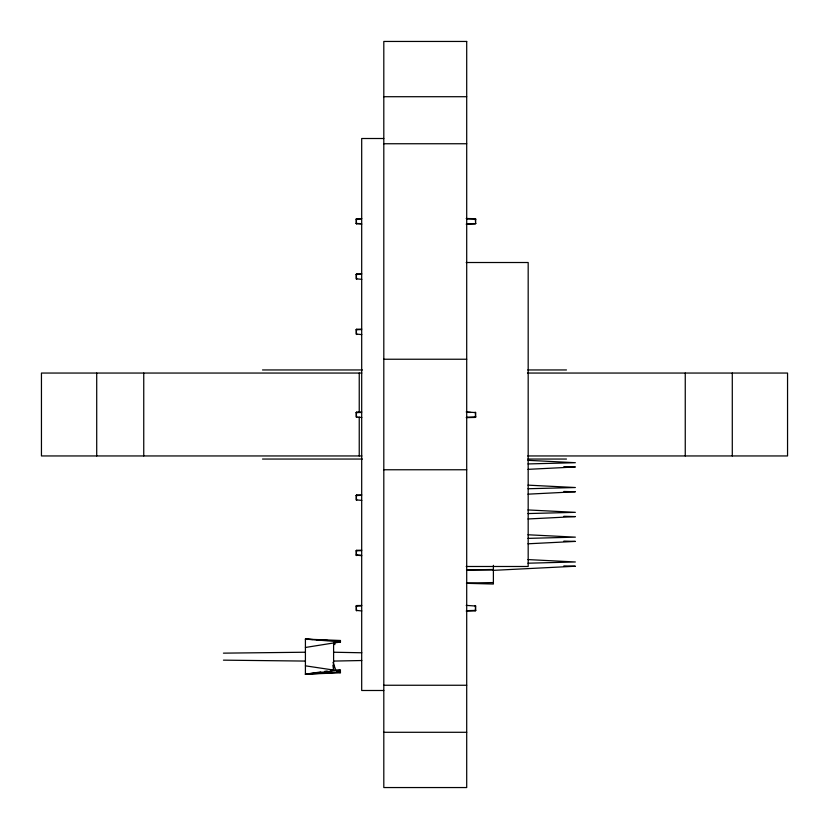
<?xml version="1.0" encoding="UTF-8"?>
<svg xmlns="http://www.w3.org/2000/svg" width="829" height="829" viewBox="0 0 829 829"><rect width="100%" height="100%" fill="white"/><g stroke="black" fill="none" stroke-linecap="round" stroke-linejoin="round"><path stroke-width="1.24" d="M361.786 224.068L356.076 223.519L356.667 218.69L361.786 218.607M361.786 273.881L356.667 273.953L356.076 278.782L361.786 279.342M361.786 329.144L356.667 329.227L356.076 334.046L361.786 334.605M361.786 412.044L356.667 412.127L356.076 416.946L361.786 417.505M361.786 494.944L356.667 495.027L356.076 499.846L361.786 500.405M361.786 555.679L356.076 555.119L356.667 550.29L361.786 550.218M361.786 605.481L356.667 605.553L356.076 610.382L361.786 610.942M475.494 221.581L475.794 219.167L475.204 218.69L466.188 218.504M466.188 417.609L475.204 417.433L475.794 412.604L466.188 411.94M466.188 611.046L475.204 610.869L475.794 606.04L466.188 605.377M356.667 223.996L356.076 219.167L356.667 218.69M356.667 279.259L356.076 274.44L356.667 273.953M475.204 218.69L475.794 223.519L475.204 223.996L466.188 224.182M356.667 334.533L356.076 329.704L356.667 329.227M356.667 417.433L356.076 412.604L356.667 412.127M356.667 500.333L356.076 495.504L356.667 495.027M475.204 417.433L475.794 416.946L475.204 412.127M356.667 555.596L356.076 550.767L356.667 550.29M356.667 610.869L356.076 606.04L356.667 605.553M475.204 610.869L475.794 610.382L475.204 605.553M334.895 644.641L333.6 643.252L340.512 640.485L305.414 639.107L305.414 674.195L340.512 672.816L338.211 671.894M333.6 643.252L340.512 641.18L338.004 641.024M337.061 642.558L340.512 641.864L305.414 639.107L307.973 639.48M305.414 647.47L340.512 641.864M340.512 672.122L305.414 674.195L320.792 671.936M324.636 671.376L327.196 670.993M331.04 670.433L340.512 670.05L305.414 674.195L312.937 673.531M305.414 674.195L311.828 673.583M315.673 673.21L320.802 672.723M315.445 673.314L321.714 672.754M329.227 672.091L331.735 671.863M336.75 671.428L340.512 671.086L337.061 670.568M527.969 469.349L575.367 466.965L563.834 466.665M527.969 494.167L575.367 491.773L563.834 491.473M527.969 518.975L575.367 516.591L563.834 516.291M527.969 543.793L575.367 541.41L563.834 541.109M493.39 570.352L575.367 566.228L563.834 565.927M466.924 223.799L475.794 223.519M466.924 417.225L475.794 416.946M466.924 610.662L475.794 610.382M527.969 463.939L575.367 462.706L527.969 460.323M527.969 488.747L575.367 487.525L527.969 485.141M527.969 513.565L575.367 512.332L527.969 509.949M527.969 538.384L575.367 537.151L527.969 534.767M527.969 563.202L575.367 561.969L527.969 559.585M356.076 219.167L361.247 219.053M356.076 274.44L361.247 274.316M356.076 329.704L361.247 329.579M356.076 412.604L361.247 412.479M356.076 495.504L361.247 495.379M356.076 550.767L361.247 550.653M356.076 606.04L361.247 605.916M333.6 661.076L361.807 660.526M493.39 569.471L466.478 569.937L493.39 569.958M466.478 583.025L493.39 582.559M223.436 653.148L305.414 652.226M383.806 96.713L466.706 96.713M383.806 138.505L361.693 138.505L361.693 690.495L383.806 690.495M383.806 143.749L466.706 143.749M466.188 262.513L528.177 262.513L528.177 566.487L466.188 566.487M383.806 359.237L466.706 359.237M262.513 369.952L362.408 369.952M527.814 369.952L566.487 369.952M361.796 373.05L41.45 373.05L41.45 455.95L361.89 455.95M527.493 373.05L787.55 373.05L787.55 455.95L527.741 455.95M262.513 459.048L362.408 459.048M527.814 459.048L566.487 459.048M383.806 469.763L466.706 469.763M383.806 685.251L466.706 685.251M383.806 732.287L466.706 732.287M223.436 660.153L305.414 661.076M333.6 652.226L361.807 652.775M356.076 223.519L361.247 223.633M356.076 555.119L361.247 555.233M466.478 583.326L493.39 584.03L493.39 565.347M466.924 218.887L475.794 219.167M466.924 412.324L470.727 412.448M305.414 639.107L312.937 639.553M316.699 639.77L327.973 640.434M305.414 665.832L333.6 670.05L333.6 642.838M333.02 662.35L335.797 670.122M332.916 665.096L333.6 670.05M732.287 373.05L732.287 455.95M685.251 373.05L685.251 455.95M359.237 373.05L359.237 411.909M359.237 417.091L359.237 455.95M143.749 373.05L143.749 455.95M96.713 373.05L96.713 455.95M466.706 41.45L383.806 41.45L383.806 787.55L466.706 787.55L466.706 41.45"/></g></svg>
